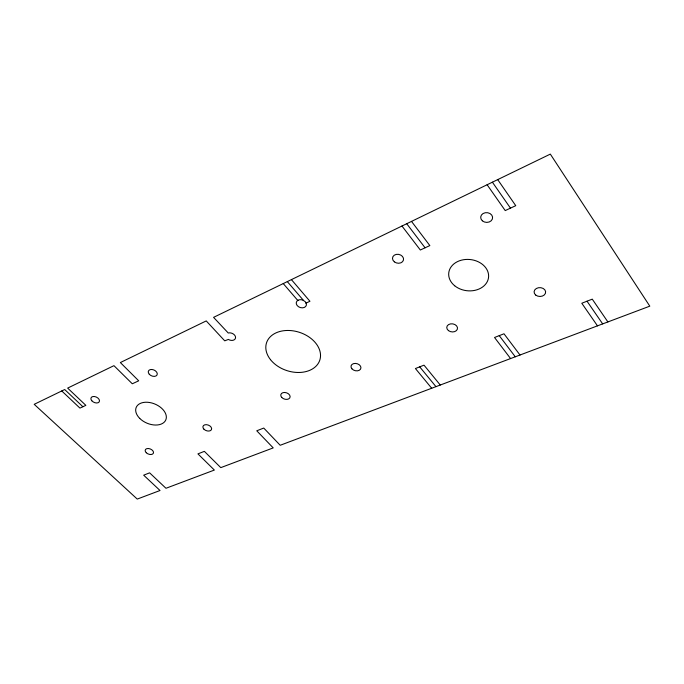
<?xml version="1.0" encoding="UTF-8"?>
<svg xmlns="http://www.w3.org/2000/svg" width="684" height="684" viewBox="0 0 684 684"><rect width="100%" height="100%" fill="white"/><g stroke="black" fill="none" stroke-linecap="round" stroke-linejoin="round"><path stroke-width="1.03" d="M305.851 303.174L309.938 301.276L291.418 279.619M82.892 406.732L64.698 389.529L34.2 404.321L137.253 499.081L160.022 490.505L143.674 475.175L149.608 472.841L165.973 488.273L214.357 470.062L197.933 453.877L204.362 451.354L220.787 467.634L273.215 447.9L256.757 430.792L263.742 428.056L280.201 445.275L649.8 306.158L550.329 154.105L213.57 317.359L228.268 333.022A4.993 3.565 21.5 0 1 234.39 334.878A4.993 3.565 21.5 0 1 234.475 339.632A4.993 3.565 21.5 0 1 228.379 339.426L224.737 340.846L206.235 320.916L120.35 362.554L138.707 380.808L132.294 383.784L113.946 365.658L67.656 388.102L85.859 405.356L79.942 408.1L61.757 390.957M283.244 283.578L297.779 300.438M287.323 281.611L303.525 300.464M431.698 388.255L415.419 368.539L424.012 365.162L440.265 385.024M419.702 366.855L435.973 386.648M401.97 226.028L420.335 250.002L429.843 245.582L411.503 221.402M510.58 358.561L494.532 337.494L503.988 333.783L520.002 355.013M406.724 223.719L425.08 247.796M499.243 335.639L515.274 356.791M487.119 184.748L505.219 210.578L515.753 205.679L497.704 179.618M492.394 182.192L510.469 208.133M597.483 325.858L581.793 303.251L592.259 299.139L607.888 321.933M587.009 301.199L602.672 323.9M297.993 300.276L297.104 300.943A5.233 3.933 18.3 0 0 300.302 307.561A5.233 3.933 18.3 0 0 306.372 303.713L305.226 301.678L303.029 300.208A5.233 3.933 18.3 0 0 297.993 300.276M454.68 285.767A20.024 15.681 6.5 0 0 488 279.893A20.024 15.681 6.5 0 0 463.282 259.766A20.024 15.681 6.5 0 0 454.68 285.767M139.724 418.394A16.074 10.363 22.9 0 0 165.656 420.233A16.074 10.363 22.9 0 0 147.65 402.277A16.074 10.363 22.9 0 0 139.724 418.394M270.513 359.673A28.001 20.135 17.9 0 0 317.778 364.127A28.001 20.135 17.9 0 0 291.222 330.62A28.001 20.135 17.9 0 0 270.513 359.673M535.683 295.043A5.788 4.429 1.9 0 0 545.422 293.368A5.788 4.429 1.9 0 0 538.505 287.725A5.788 4.429 1.9 0 0 535.683 295.043M448.447 330.603A5.412 4.053 8.3 0 0 457.374 329.141A5.412 4.053 8.3 0 0 450.585 323.874A5.412 4.053 8.3 0 0 448.447 330.603M351.909 368.787A5.045 3.625 14.2 0 0 360.485 369.223A5.045 3.625 14.2 0 0 355.509 363.418A5.045 3.625 14.2 0 0 351.909 368.787M281.74 397.438A4.805 3.317 17.6 0 0 289.785 397.908A4.805 3.317 17.6 0 0 284.8 392.471A4.805 3.317 17.6 0 0 281.74 397.438M203.943 429.201A4.557 2.975 20.5 0 0 211.416 429.714A4.557 2.975 20.5 0 0 206.431 424.67A4.557 2.975 20.5 0 0 203.943 429.201M146.282 452.748A4.378 2.727 22.1 0 0 153.344 453.278A4.378 2.727 22.1 0 0 148.385 448.516A4.378 2.727 22.1 0 0 146.282 452.748M482.323 220.787A5.968 4.882 3.7 0 0 492.369 219.025A5.968 4.882 3.7 0 0 485.255 212.733A5.968 4.882 3.7 0 0 482.323 220.787M394.36 261.844A5.592 4.437 11.9 0 0 403.466 260.057A5.592 4.437 11.9 0 0 396.25 254.397A5.592 4.437 11.9 0 0 394.36 261.844M149.3 374.285A4.745 3.172 23.8 0 0 157.012 375.02A4.745 3.172 23.8 0 0 151.985 369.48A4.745 3.172 23.8 0 0 149.3 374.285M91.836 400.781A4.557 2.89 25.1 0 0 99.214 401.867A4.557 2.89 25.1 0 0 94.537 396.532A4.557 2.89 25.1 0 0 91.836 400.781"/></g></svg>
